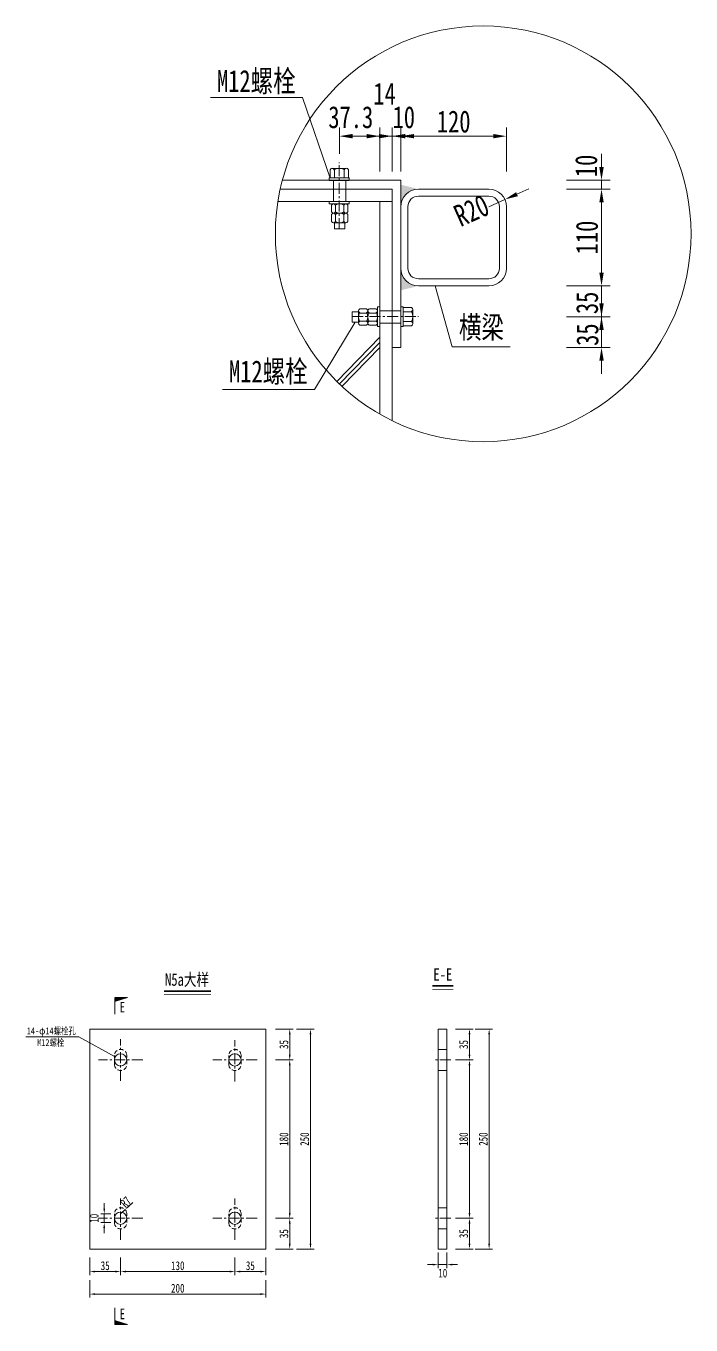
# Model space of a CAD drawing. Extents: x 98573 to 114325, y 0 to 100142.
# Drawn here: x 100945 to 101701, y 51485 to 52962 of the extents above; entities that cross this region are included whole.
import ezdxf
from ezdxf.enums import TextEntityAlignment as Align

# ---------------------------------------------------------------- set-up
doc = ezdxf.new("R2010")
doc.units = 0
doc.header["$MEASUREMENT"] = 0
for name, pattern in [('CENTERX2', [4, 2.5, -0.5, 0.5, -0.5]), ('DASHED', [0.75, 0.5, -0.25]), ('DASHED2', [0.375, 0.25, -0.125])]:
    doc.linetypes.add(name, pattern=pattern)
doc.layers.get('0').update_dxf_attribs({"lineweight": 13})
doc.layers.get('Defpoints').update_dxf_attribs({"color": 9, "lineweight": 5})
for name, color, linetype, lineweight in [('dashed', 4, 'DASHED2', 5), ('中心线', 2, 'CENTERX2', 15), ('文字', 7, 'Continuous', 5), ('文字说明', 7, 'Continuous', 5), ('标注', 4, 'Continuous', 13), ('细线', 4, 'Continuous', 13), ('钢板双线', 1, 'Continuous', 13)]:
    doc.layers.add(name, color=color, linetype=linetype, lineweight=lineweight)
doc.styles.get("Standard").update_dxf_attribs({"font": '仿宋_GB2312.ttf', "width": 0.75})
doc.dimstyles.new('0.1', dxfattribs={"dimscale": 0, "dimtxt": 2.5, "dimasz": 1.5, "dimexe": 1, "dimexo": 1, "dimgap": 0.4, "dimtad": 1, "dimdec": 1, "dimdsep": 46, "dimtxsty": 'Standard', "dimcen": 0.2, "dimclrd": 256, "dimclre": 256, "dimclrt": 256, "dimadec": 3, "dimazin": 2, "dimtfac": 1, "dimtdec": 1, "dimtmove": 2, "dimatfit": 3, "dimfxl": 4, "dimfxlon": 1, "dimtolj": 1, "dimtzin": 0, "dimlwd": -1, "dimlwe": -1, "dimarcsym": 0})

# ---------------------------------------------------------------- blocks, each defined once
blk = doc.blocks.new('*D682')
at = {"layer": 'Defpoints', "color": 0, "transparency": 16777216}
for p in [(101217.8, 51821.7), (101182.8, 51786.7), (101245.1, 51786.7)]:
    blk.add_point(p, dxfattribs=at)
at = {"layer": '标注', "transparency": 16777216}
for p, q in [((101229.1, 51821.7), (101249.1, 51821.7)), ((101229.1, 51786.7), (101249.1, 51786.7))]:
    blk.add_line(p, q, dxfattribs=at)
at = {"layer": '标注', "color": 4, "transparency": 16777216}
blk.add_line((101245.1, 51815.7), (101245.1, 51792.7), dxfattribs=at)
for points in [[(101244.1, 51815.7), (101246.1, 51815.7), (101245.1, 51821.7)], [(101244.1, 51792.7), (101246.1, 51792.7), (101245.1, 51786.7)]]:
    blk.add_solid(points, dxfattribs=at)
at = {"layer": '标注', "transparency": 16777216, "insert": (101238.5, 51804.2), "char_height": 10, "attachment_point": 5, "rotation": 90}
blk.add_mtext('\\A1;35', dxfattribs=at)
blk = doc.blocks.new('*D683')
at = {"layer": 'Defpoints', "color": 0, "transparency": 16777216}
for p in [(101172.8, 51786.7), (101182.8, 51606.7), (101245.1, 51606.7)]:
    blk.add_point(p, dxfattribs=at)
at = {"layer": '标注', "transparency": 16777216}
for p, q in [((101229.1, 51786.7), (101249.1, 51786.7)), ((101229.1, 51606.7), (101249.1, 51606.7))]:
    blk.add_line(p, q, dxfattribs=at)
at = {"layer": '标注', "color": 4, "transparency": 16777216}
blk.add_line((101245.1, 51780.7), (101245.1, 51612.7), dxfattribs=at)
for points in [[(101244.1, 51780.7), (101246.1, 51780.7), (101245.1, 51786.7)], [(101244.1, 51612.7), (101246.1, 51612.7), (101245.1, 51606.7)]]:
    blk.add_solid(points, dxfattribs=at)
at = {"layer": '标注', "transparency": 16777216, "insert": (101238.5, 51696.7), "char_height": 10, "attachment_point": 5, "rotation": 90}
blk.add_mtext('\\A1;180', dxfattribs=at)
blk = doc.blocks.new('*D684')
at = {"layer": 'Defpoints', "color": 0, "transparency": 16777216}
for p in [(101172.8, 51606.7), (101217.8, 51571.7), (101245.1, 51571.7)]:
    blk.add_point(p, dxfattribs=at)
at = {"layer": '标注', "transparency": 16777216}
for p, q in [((101229.1, 51606.7), (101249.1, 51606.7)), ((101229.1, 51571.7), (101249.1, 51571.7))]:
    blk.add_line(p, q, dxfattribs=at)
at = {"layer": '标注', "color": 4, "transparency": 16777216}
blk.add_line((101245.1, 51600.7), (101245.1, 51577.7), dxfattribs=at)
for points in [[(101244.1, 51600.7), (101246.1, 51600.7), (101245.1, 51606.7)], [(101244.1, 51577.7), (101246.1, 51577.7), (101245.1, 51571.7)]]:
    blk.add_solid(points, dxfattribs=at)
at = {"layer": '标注', "transparency": 16777216, "insert": (101238.5, 51589.2), "char_height": 10, "attachment_point": 5, "rotation": 90}
blk.add_mtext('\\A1;35', dxfattribs=at)
blk = doc.blocks.new('*D685')
at = {"layer": 'Defpoints', "color": 0, "transparency": 16777216}
for p in [(101052.8, 51606.7), (101017.8, 51571.7), (101017.8, 51546.1)]:
    blk.add_point(p, dxfattribs=at)
at = {"layer": '标注', "transparency": 16777216}
for p, q in [((101017.8, 51562.1), (101017.8, 51542.1)), ((101052.8, 51562.1), (101052.8, 51542.1))]:
    blk.add_line(p, q, dxfattribs=at)
at = {"layer": '标注', "color": 4, "transparency": 16777216}
blk.add_line((101046.8, 51546.1), (101023.8, 51546.1), dxfattribs=at)
for points in [[(101023.8, 51547.1), (101023.8, 51545.1), (101017.8, 51546.1)], [(101046.8, 51547.1), (101046.8, 51545.1), (101052.8, 51546.1)]]:
    blk.add_solid(points, dxfattribs=at)
at = {"layer": '标注', "transparency": 16777216, "insert": (101035.3, 51552.7), "char_height": 10, "attachment_point": 5}
blk.add_mtext('\\A1;35', dxfattribs=at)
blk = doc.blocks.new('*D462')
at = {"layer": 'Defpoints', "color": 0, "transparency": 16777216}
for p in [(101052.8, 51606.7), (101182.8, 51606.7), (101182.8, 51546.1)]:
    blk.add_point(p, dxfattribs=at)
at = {"layer": '标注', "transparency": 16777216}
for p, q in [((101052.8, 51562.1), (101052.8, 51542.1)), ((101182.8, 51562.1), (101182.8, 51542.1))]:
    blk.add_line(p, q, dxfattribs=at)
at = {"layer": '标注', "color": 4, "transparency": 16777216}
blk.add_line((101058.8, 51546.1), (101176.8, 51546.1), dxfattribs=at)
for points in [[(101058.8, 51547.1), (101058.8, 51545.1), (101052.8, 51546.1)], [(101176.8, 51547.1), (101176.8, 51545.1), (101182.8, 51546.1)]]:
    blk.add_solid(points, dxfattribs=at)
at = {"layer": '标注', "transparency": 16777216, "insert": (101117.8, 51552.7), "char_height": 10, "attachment_point": 5}
blk.add_mtext('\\A1;130', dxfattribs=at)
blk = doc.blocks.new('*D463')
at = {"layer": 'Defpoints', "color": 0, "transparency": 16777216}
for p in [(101182.8, 51606.7), (101217.8, 51571.7), (101217.8, 51546.1)]:
    blk.add_point(p, dxfattribs=at)
at = {"layer": '标注', "transparency": 16777216}
for p, q in [((101182.8, 51562.1), (101182.8, 51542.1)), ((101217.8, 51562.1), (101217.8, 51542.1))]:
    blk.add_line(p, q, dxfattribs=at)
at = {"layer": '标注', "color": 4, "transparency": 16777216}
blk.add_line((101188.8, 51546.1), (101211.8, 51546.1), dxfattribs=at)
for points in [[(101188.8, 51547.1), (101188.8, 51545.1), (101182.8, 51546.1)], [(101211.8, 51547.1), (101211.8, 51545.1), (101217.8, 51546.1)]]:
    blk.add_solid(points, dxfattribs=at)
at = {"layer": '标注', "transparency": 16777216, "insert": (101200.3, 51552.7), "char_height": 10, "attachment_point": 5}
blk.add_mtext('\\A1;35', dxfattribs=at)
blk = doc.blocks.new('*D686')
at = {"layer": 'Defpoints', "color": 0, "transparency": 16777216}
for p in [(101017.8, 51571.7), (101217.8, 51571.7), (101017.8, 51520.5)]:
    blk.add_point(p, dxfattribs=at)
at = {"layer": '标注', "transparency": 16777216}
for p, q in [((101017.8, 51536.5), (101017.8, 51516.5)), ((101217.8, 51536.5), (101217.8, 51516.5))]:
    blk.add_line(p, q, dxfattribs=at)
at = {"layer": '标注', "color": 4, "transparency": 16777216}
blk.add_line((101211.8, 51520.5), (101023.8, 51520.5), dxfattribs=at)
for points in [[(101023.8, 51521.5), (101023.8, 51519.5), (101017.8, 51520.5)], [(101211.8, 51521.5), (101211.8, 51519.5), (101217.8, 51520.5)]]:
    blk.add_solid(points, dxfattribs=at)
at = {"layer": '标注', "transparency": 16777216, "insert": (101117.8, 51527.1), "char_height": 10, "attachment_point": 5}
blk.add_mtext('\\A1;200', dxfattribs=at)
blk = doc.blocks.new('*D687')
at = {"layer": 'Defpoints', "color": 0, "transparency": 16777216}
for p in [(101217.8, 51821.7), (101268.7, 51821.7), (101217.8, 51571.7)]:
    blk.add_point(p, dxfattribs=at)
at = {"layer": '标注', "transparency": 16777216}
for p, q in [((101252.7, 51821.7), (101272.7, 51821.7)), ((101252.7, 51571.7), (101272.7, 51571.7))]:
    blk.add_line(p, q, dxfattribs=at)
at = {"layer": '标注', "color": 4, "transparency": 16777216}
blk.add_line((101268.7, 51577.7), (101268.7, 51815.7), dxfattribs=at)
for points in [[(101267.7, 51815.7), (101269.7, 51815.7), (101268.7, 51821.7)], [(101267.7, 51577.7), (101269.7, 51577.7), (101268.7, 51571.7)]]:
    blk.add_solid(points, dxfattribs=at)
at = {"layer": '标注', "transparency": 16777216, "insert": (101262.1, 51696.7), "char_height": 10, "attachment_point": 5, "rotation": 90}
blk.add_mtext('\\A1;250', dxfattribs=at)
blk = doc.blocks.new('*D688')
at = {"layer": 'Defpoints', "color": 0, "transparency": 16777216}
for p in [(101423.8, 51821.7), (101423.8, 51786.7), (101449.5, 51786.7)]:
    blk.add_point(p, dxfattribs=at)
at = {"layer": '标注', "transparency": 16777216}
for p, q in [((101433.5, 51821.7), (101453.5, 51821.7)), ((101433.5, 51786.7), (101453.5, 51786.7))]:
    blk.add_line(p, q, dxfattribs=at)
at = {"layer": '标注', "color": 4, "transparency": 16777216}
blk.add_line((101449.5, 51815.7), (101449.5, 51792.7), dxfattribs=at)
for points in [[(101448.5, 51815.7), (101450.5, 51815.7), (101449.5, 51821.7)], [(101448.5, 51792.7), (101450.5, 51792.7), (101449.5, 51786.7)]]:
    blk.add_solid(points, dxfattribs=at)
at = {"layer": '标注', "transparency": 16777216, "insert": (101442.9, 51804.2), "char_height": 10, "attachment_point": 5, "rotation": 90}
blk.add_mtext('\\A1;35', dxfattribs=at)
blk = doc.blocks.new('*D689')
at = {"layer": 'Defpoints', "color": 0, "transparency": 16777216}
for p in [(101423.8, 51786.7), (101419.2, 51606.7), (101449.5, 51606.7)]:
    blk.add_point(p, dxfattribs=at)
at = {"layer": '标注', "transparency": 16777216}
for p, q in [((101433.5, 51786.7), (101453.5, 51786.7)), ((101433.5, 51606.7), (101453.5, 51606.7))]:
    blk.add_line(p, q, dxfattribs=at)
at = {"layer": '标注', "color": 4, "transparency": 16777216}
blk.add_line((101449.5, 51780.7), (101449.5, 51612.7), dxfattribs=at)
for points in [[(101448.5, 51780.7), (101450.5, 51780.7), (101449.5, 51786.7)], [(101448.5, 51612.7), (101450.5, 51612.7), (101449.5, 51606.7)]]:
    blk.add_solid(points, dxfattribs=at)
at = {"layer": '标注', "transparency": 16777216, "insert": (101442.9, 51696.7), "char_height": 10, "attachment_point": 5, "rotation": 90}
blk.add_mtext('\\A1;180', dxfattribs=at)
blk = doc.blocks.new('*D690')
at = {"layer": 'Defpoints', "color": 0, "transparency": 16777216}
for p in [(101419.2, 51606.7), (101418.8, 51571.7), (101449.5, 51571.7)]:
    blk.add_point(p, dxfattribs=at)
at = {"layer": '标注', "transparency": 16777216}
for p, q in [((101433.5, 51606.7), (101453.5, 51606.7)), ((101433.5, 51571.7), (101453.5, 51571.7))]:
    blk.add_line(p, q, dxfattribs=at)
at = {"layer": '标注', "color": 4, "transparency": 16777216}
blk.add_line((101449.5, 51600.7), (101449.5, 51577.7), dxfattribs=at)
for points in [[(101448.5, 51600.7), (101450.5, 51600.7), (101449.5, 51606.7)], [(101448.5, 51577.7), (101450.5, 51577.7), (101449.5, 51571.7)]]:
    blk.add_solid(points, dxfattribs=at)
at = {"layer": '标注', "transparency": 16777216, "insert": (101442.9, 51589.2), "char_height": 10, "attachment_point": 5, "rotation": 90}
blk.add_mtext('\\A1;35', dxfattribs=at)
blk = doc.blocks.new('*D691')
at = {"layer": 'Defpoints', "color": 0, "transparency": 16777216}
for p in [(101423.8, 51821.7), (101471.8, 51821.7), (101423.8, 51571.7)]:
    blk.add_point(p, dxfattribs=at)
at = {"layer": '标注', "transparency": 16777216}
for p, q in [((101455.8, 51821.7), (101475.8, 51821.7)), ((101455.8, 51571.7), (101475.8, 51571.7))]:
    blk.add_line(p, q, dxfattribs=at)
at = {"layer": '标注', "color": 4, "transparency": 16777216}
blk.add_line((101471.8, 51577.7), (101471.8, 51815.7), dxfattribs=at)
for points in [[(101470.8, 51815.7), (101472.8, 51815.7), (101471.8, 51821.7)], [(101470.8, 51577.7), (101472.8, 51577.7), (101471.8, 51571.7)]]:
    blk.add_solid(points, dxfattribs=at)
at = {"layer": '标注', "transparency": 16777216, "insert": (101465.2, 51696.7), "char_height": 10, "attachment_point": 5, "rotation": 90}
blk.add_mtext('\\A1;250', dxfattribs=at)
blk = doc.blocks.new('*D692')
at = {"layer": 'Defpoints', "color": 0, "transparency": 16777216}
for p in [(101413.8, 51571.7), (101423.8, 51571.7), (101423.8, 51554)]:
    blk.add_point(p, dxfattribs=at)
at = {"layer": '标注', "transparency": 16777216}
for p, q in [((101413.8, 51567.7), (101413.8, 51550)), ((101423.8, 51567.7), (101423.8, 51550))]:
    blk.add_line(p, q, dxfattribs=at)
at = {"layer": '标注', "color": 4, "transparency": 16777216}
for p, q in [((101407.8, 51554), (101401.8, 51554)), ((101413.8, 51554), (101423.8, 51554)), ((101429.8, 51554), (101435.8, 51554))]:
    blk.add_line(p, q, dxfattribs=at)
for points in [[(101407.8, 51555), (101407.8, 51553), (101413.8, 51554)], [(101429.8, 51555), (101429.8, 51553), (101423.8, 51554)]]:
    blk.add_solid(points, dxfattribs=at)
at = {"layer": '标注', "transparency": 16777216, "insert": (101419.1, 51544.3), "char_height": 10, "attachment_point": 5}
blk.add_mtext('\\A1;10', dxfattribs=at)
blk = doc.blocks.new('*D490')
at = {"layer": 'Defpoints', "color": 0, "transparency": 16777216}
for p in [(101371.5, 52836.8), (101371.5, 52786.6), (101491.5, 52721.6)]:
    blk.add_point(p, dxfattribs=at)
at = {"layer": '标注', "transparency": 16777216}
for p, q in [((101371.5, 52796.8), (101371.5, 52846.8)), ((101491.5, 52796.8), (101491.5, 52846.8))]:
    blk.add_line(p, q, dxfattribs=at)
at = {"layer": '标注', "color": 4, "transparency": 16777216}
blk.add_line((101476.5, 52836.8), (101386.5, 52836.8), dxfattribs=at)
for points in [[(101386.5, 52839.3), (101386.5, 52834.3), (101371.5, 52836.8)], [(101476.5, 52839.3), (101476.5, 52834.3), (101491.5, 52836.8)]]:
    blk.add_solid(points, dxfattribs=at)
at = {"layer": '标注', "transparency": 16777216, "insert": (101431.5, 52853.3), "char_height": 25, "attachment_point": 5}
blk.add_mtext('\\A1;120', dxfattribs=at)
blk = doc.blocks.new('*D491')
at = {"layer": 'Defpoints', "color": 0, "transparency": 16777216}
for p in [(101361.5, 52836.8), (101361.5, 52786.6), (101371.5, 52786.6)]:
    blk.add_point(p, dxfattribs=at)
at = {"layer": '标注', "color": 4, "transparency": 16777216}
for p, q in [((101346.5, 52836.8), (101331.5, 52836.8)), ((101371.5, 52836.8), (101361.5, 52836.8)), ((101386.5, 52836.8), (101401.5, 52836.8))]:
    blk.add_line(p, q, dxfattribs=at)
at = {"layer": '标注', "transparency": 16777216}
for p, q in [((101361.5, 52796.8), (101361.5, 52846.8)), ((101371.5, 52796.8), (101371.5, 52846.8))]:
    blk.add_line(p, q, dxfattribs=at)
at = {"layer": '标注', "color": 4, "transparency": 16777216}
for points in [[(101346.5, 52839.3), (101346.5, 52834.3), (101361.5, 52836.8)], [(101386.5, 52839.3), (101386.5, 52834.3), (101371.5, 52836.8)]]:
    blk.add_solid(points, dxfattribs=at)
at = {"layer": '标注', "transparency": 16777216, "insert": (101374.8, 52858.2), "char_height": 25, "attachment_point": 5}
blk.add_mtext('\\A1;10', dxfattribs=at)
blk = doc.blocks.new('*D492')
at = {"layer": 'Defpoints', "color": 0, "transparency": 16777216}
for p in [(101347.5, 52836.8), (101347.5, 52786.6), (101361.5, 52786.6)]:
    blk.add_point(p, dxfattribs=at)
at = {"layer": '标注', "color": 4, "transparency": 16777216}
for p, q in [((101332.5, 52836.8), (101317.5, 52836.8)), ((101361.5, 52836.8), (101347.5, 52836.8)), ((101376.5, 52836.8), (101391.5, 52836.8))]:
    blk.add_line(p, q, dxfattribs=at)
at = {"layer": '标注', "transparency": 16777216}
for p, q in [((101347.5, 52796.8), (101347.5, 52846.8)), ((101361.5, 52796.8), (101361.5, 52846.8))]:
    blk.add_line(p, q, dxfattribs=at)
at = {"layer": '标注', "color": 4, "transparency": 16777216}
for points in [[(101332.5, 52839.3), (101332.5, 52834.3), (101347.5, 52836.8)], [(101376.5, 52839.3), (101376.5, 52834.3), (101361.5, 52836.8)]]:
    blk.add_solid(points, dxfattribs=at)
at = {"layer": '标注', "transparency": 16777216, "insert": (101352.9, 52885), "char_height": 25, "attachment_point": 5}
blk.add_mtext('\\A1;14', dxfattribs=at)
blk = doc.blocks.new('*D493')
at = {"layer": 'Defpoints', "color": 0, "transparency": 16777216}
for p in [(101301.5, 52836.8), (101301.5, 52806.7), (101347.5, 52786.6)]:
    blk.add_point(p, dxfattribs=at)
at = {"layer": '标注', "transparency": 16777216}
for p, q in [((101301.5, 52816.7), (101301.5, 52846.8)), ((101347.5, 52796.8), (101347.5, 52846.8))]:
    blk.add_line(p, q, dxfattribs=at)
at = {"layer": '标注', "color": 4, "transparency": 16777216}
blk.add_line((101332.5, 52836.8), (101316.5, 52836.8), dxfattribs=at)
for points in [[(101316.5, 52839.3), (101316.5, 52834.3), (101301.5, 52836.8)], [(101332.5, 52839.3), (101332.5, 52834.3), (101347.5, 52836.8)]]:
    blk.add_solid(points, dxfattribs=at)
at = {"layer": '标注', "transparency": 16777216, "insert": (101314.5, 52858.2), "char_height": 25, "attachment_point": 5}
blk.add_mtext('\\A1;37.3', dxfattribs=at)
blk = doc.blocks.new('*D494')
at = {"layer": 'Defpoints', "color": 0, "transparency": 16777216}
for p in [(101426.4, 52776.6), (101410.3, 52666.6), (101599.6, 52666.6)]:
    blk.add_point(p, dxfattribs=at)
at = {"layer": '标注', "transparency": 16777216}
for p, q in [((101559.6, 52776.6), (101609.6, 52776.6)), ((101559.6, 52666.6), (101609.6, 52666.6))]:
    blk.add_line(p, q, dxfattribs=at)
at = {"layer": '标注', "color": 4, "transparency": 16777216}
blk.add_line((101599.6, 52761.6), (101599.6, 52681.6), dxfattribs=at)
for points in [[(101597.1, 52761.6), (101602.1, 52761.6), (101599.6, 52776.6)], [(101597.1, 52681.6), (101602.1, 52681.6), (101599.6, 52666.6)]]:
    blk.add_solid(points, dxfattribs=at)
at = {"layer": '标注', "transparency": 16777216, "insert": (101583.1, 52721.6), "char_height": 25, "attachment_point": 5, "rotation": 90}
blk.add_mtext('\\A1;110', dxfattribs=at)
blk = doc.blocks.new('*D495')
at = {"layer": 'Defpoints', "color": 0, "transparency": 16777216}
for p in [(101410.3, 52666.6), (101391.5, 52631.6), (101599.6, 52631.6)]:
    blk.add_point(p, dxfattribs=at)
at = {"layer": '标注', "color": 4, "transparency": 16777216}
for p, q in [((101599.6, 52681.6), (101599.6, 52696.6)), ((101599.6, 52666.6), (101599.6, 52631.6)), ((101599.6, 52616.6), (101599.6, 52601.6))]:
    blk.add_line(p, q, dxfattribs=at)
at = {"layer": '标注', "transparency": 16777216}
for p, q in [((101559.6, 52666.6), (101609.6, 52666.6)), ((101559.6, 52631.6), (101609.6, 52631.6))]:
    blk.add_line(p, q, dxfattribs=at)
at = {"layer": '标注', "color": 4, "transparency": 16777216}
for points in [[(101597.1, 52681.6), (101602.1, 52681.6), (101599.6, 52666.6)], [(101597.1, 52616.6), (101602.1, 52616.6), (101599.6, 52631.6)]]:
    blk.add_solid(points, dxfattribs=at)
at = {"layer": '标注', "transparency": 16777216, "insert": (101583.3, 52647.3), "char_height": 25, "attachment_point": 5, "rotation": 90}
blk.add_mtext('\\A1;35', dxfattribs=at)
blk = doc.blocks.new('*D496')
at = {"layer": 'Defpoints', "color": 0, "transparency": 16777216}
for p in [(101391.5, 52631.6), (101371.5, 52596.6), (101599.6, 52596.6)]:
    blk.add_point(p, dxfattribs=at)
at = {"layer": '标注', "color": 4, "transparency": 16777216}
for p, q in [((101599.6, 52646.6), (101599.6, 52661.6)), ((101599.6, 52631.6), (101599.6, 52596.6)), ((101599.6, 52581.6), (101599.6, 52566.6))]:
    blk.add_line(p, q, dxfattribs=at)
at = {"layer": '标注', "transparency": 16777216}
for p, q in [((101559.6, 52631.6), (101609.6, 52631.6)), ((101559.6, 52596.6), (101609.6, 52596.6))]:
    blk.add_line(p, q, dxfattribs=at)
at = {"layer": '标注', "color": 4, "transparency": 16777216}
for points in [[(101597.1, 52646.6), (101602.1, 52646.6), (101599.6, 52631.6)], [(101597.1, 52581.6), (101602.1, 52581.6), (101599.6, 52596.6)]]:
    blk.add_solid(points, dxfattribs=at)
at = {"layer": '标注', "transparency": 16777216, "insert": (101583.7, 52611.2), "char_height": 25, "attachment_point": 5, "rotation": 90}
blk.add_mtext('\\A1;35', dxfattribs=at)
blk = doc.blocks.new('m2')
at = {"layer": '钢板双线', "ltscale": 0.2}
for p, q in [((81074.4, 24797), (81067.4, 24797)), ((81098.7, 24802.8), (81096, 24802.8)), ((81098.7, 24802.8), (81098.7, 24780.1)), ((81122.7, 24798.2), (81098.7, 24798.2)), ((81074.5, 24785), (81067.5, 24785)), ((81098.7, 24780.1), (81096, 24780.1)), ((81122.7, 24784.2), (81098.7, 24784.2))]:
    blk.add_line(p, q, dxfattribs=at)
at = {"layer": '钢板双线'}
for p, q in [((81067.5, 24785), (81067.4, 24797)), ((81074.4, 24798), (81074.5, 24784)), ((81076.1, 24800.3), (81083.7, 24800.3)), ((81083.7, 24795.6), (81076.1, 24795.6)), ((81085.3, 24798), (81085.3, 24784)), ((81085.3, 24798), (81085.3, 24784)), ((81086.9, 24800.3), (81094.4, 24800.3)), ((81094.4, 24795.6), (81086.9, 24795.6)), ((81096, 24802.8), (81096, 24780.1)), ((81096, 24798), (81096.1, 24784)), ((81122.7, 24802.8), (81122.7, 24780.1)), ((81125.5, 24802.8), (81122.7, 24802.8)), ((81125.5, 24802.8), (81125.5, 24780.1)), ((81134.7, 24801.8), (81125.5, 24801.8)), ((81125.5, 24797.1), (81134.7, 24797.1)), ((81136.3, 24799.5), (81136.3, 24783.5)), ((81083.7, 24786.3), (81076.1, 24786.3)), ((81076.1, 24781.6), (81083.7, 24781.6)), ((81094.4, 24786.3), (81086.9, 24786.3)), ((81086.9, 24781.6), (81094.5, 24781.6)), ((81125.5, 24780.1), (81122.7, 24780.1)), ((81125.5, 24785.8), (81134.7, 24785.8)), ((81134.7, 24781.1), (81125.5, 24781.1))]:
    blk.add_line(p, q, dxfattribs=at)
at = {"layer": '钢板双线', "extrusion": (0, 0, -1)}
for centre, major_axis, ratio, start_param, end_param in [((81089.8, 24798), (-15.4, 0), 0.341432, -0.460921, 0.460921), ((81069.9, 24791), (-15.4, 0), 0.682865, 2.680671, 3.602514), ((81100.6, 24798), (-15.4, 0), 0.341432, -0.460921, 0.460921), ((81080.7, 24791), (-15.4, 0), 0.682865, 2.680671, 3.602514), ((81121, 24791.5), (15.4, 0), 0.829193, -0.460921, 0.460921), ((81069.9, 24784), (-15.4, 0), 0.341432, 2.680671, 3.602514), ((81080.7, 24784), (-15.4, 0), 0.341432, 2.680671, 3.602514), ((81121, 24783.5), (15.4, 0), 0.341432, -0.460921, 0.460921)]:
    blk.add_ellipse(centre, major_axis=major_axis, ratio=ratio, start_param=start_param, end_param=end_param, dxfattribs=at)
at = {"layer": '钢板双线'}
for centre, major_axis, ratio, start_param, end_param in [((81089.8, 24791), (15.4, 0), 0.682865, 2.680671, 3.602514), ((81069.9, 24798), (15.4, 0), 0.341432, -0.460921, 0.460921), ((81100.6, 24791), (15.4, 0), 0.682865, 2.680671, 3.602514), ((81080.7, 24798), (15.4, 0), 0.341432, -0.460921, 0.460921), ((81121, 24799.5), (-15.4, 0), 0.341432, 2.680671, 3.602514), ((81089.8, 24784), (15.4, 0), 0.341432, 2.680671, 3.602514), ((81100.6, 24784), (15.4, 0), 0.341432, 2.680671, 3.602514)]:
    blk.add_ellipse(centre, major_axis=major_axis, ratio=ratio, start_param=start_param, end_param=end_param, dxfattribs=at)
blk = doc.blocks.new('*D751')
at = {"layer": 'Defpoints', "color": 0, "transparency": 16777216}
for p in [(101355.5, 52786.6), (101350.2, 52776.6), (101599.6, 52776.6)]:
    blk.add_point(p, dxfattribs=at)
at = {"layer": '标注', "color": 4, "transparency": 16777216}
for p, q in [((101599.6, 52801.6), (101599.6, 52816.6)), ((101599.6, 52786.6), (101599.6, 52776.6)), ((101599.6, 52761.6), (101599.6, 52746.6))]:
    blk.add_line(p, q, dxfattribs=at)
at = {"layer": '标注', "transparency": 16777216}
for p, q in [((101559.6, 52786.6), (101609.6, 52786.6)), ((101559.6, 52776.6), (101609.6, 52776.6))]:
    blk.add_line(p, q, dxfattribs=at)
at = {"layer": '标注', "color": 4, "transparency": 16777216}
for points in [[(101597.1, 52801.6), (101602.1, 52801.6), (101599.6, 52786.6)], [(101597.1, 52761.6), (101602.1, 52761.6), (101599.6, 52776.6)]]:
    blk.add_solid(points, dxfattribs=at)
at = {"layer": '标注', "transparency": 16777216, "insert": (101582.3, 52803), "char_height": 25, "attachment_point": 5, "rotation": 90}
blk.add_mtext('\\A1;10', dxfattribs=at)
blk = doc.blocks.new('2')
blk.add_hatch(color=256).paths.add_polyline_path([(284.16, 510.9), (287.79, 509.77), (287.79, 510.9)])
for p, q in [((287.79, 510.9), (284.16, 510.9)), ((284.16, 510.9), (287.79, 509.77))]:
    blk.add_line(p, q)
at = {"const_width": 0.3}
blk.add_lwpolyline([(287.79, 506.15), (287.79, 510.9)], dxfattribs=at)
at = {"width": 0.7}
blk.add_attdef('A', text='', height=3.5, dxfattribs=at).set_placement((285.6, 507.89), align=Align.MIDDLE_CENTER)
blk = doc.blocks.new('*D546')
at = {"layer": 'Defpoints', "color": 0, "transparency": 16777216}
for p in [(101052.8, 51611.7), (101057.9, 51616.5)]:
    blk.add_point(p, dxfattribs=at)
at = {"layer": '标注', "color": 4, "transparency": 16777216}
for p, q in [((101052.8, 51611.7), (101057.9, 51616.5)), ((101062.2, 51620.6), (101066.6, 51624.7))]:
    blk.add_line(p, q, dxfattribs=at)
blk.add_solid([(101061.6, 51621.4), (101062.9, 51619.9), (101057.9, 51616.5)], dxfattribs=at)
at = {"layer": '标注', "transparency": 16777216, "insert": (101058.6, 51625.3), "char_height": 10, "attachment_point": 5, "rotation": 43.4056}
blk.add_mtext('\\A1;R7', dxfattribs=at)
blk = doc.blocks.new('*D547')
at = {"layer": 'Defpoints', "color": 0, "transparency": 16777216}
for p in [(101045.8, 51611.7), (101034.2, 51601.7), (101045.8, 51601.7)]:
    blk.add_point(p, dxfattribs=at)
at = {"layer": '标注', "transparency": 16777216}
for p, q in [((101041.8, 51611.7), (101030.2, 51611.7)), ((101041.8, 51601.7), (101030.2, 51601.7))]:
    blk.add_line(p, q, dxfattribs=at)
at = {"layer": '标注', "color": 4, "transparency": 16777216}
for p, q in [((101034.2, 51617.7), (101034.2, 51623.7)), ((101034.2, 51611.7), (101034.2, 51601.7)), ((101034.2, 51595.7), (101034.2, 51589.7))]:
    blk.add_line(p, q, dxfattribs=at)
for points in [[(101033.2, 51617.7), (101035.2, 51617.7), (101034.2, 51611.7)], [(101033.2, 51595.7), (101035.2, 51595.7), (101034.2, 51601.7)]]:
    blk.add_solid(points, dxfattribs=at)
at = {"layer": '标注', "transparency": 16777216, "insert": (101022.8, 51606.7), "char_height": 10, "attachment_point": 5, "rotation": 90}
blk.add_mtext('\\A1;10', dxfattribs=at)
blk = doc.blocks.new('*D523')
at = {"layer": 'Defpoints', "color": 0, "transparency": 16777216}
for p in [(101489.7, 52764.8), (101471.5, 52756.6)]:
    blk.add_point(p, dxfattribs=at)
at = {"layer": '标注', "color": 4, "transparency": 16777216}
for p, q in [((101471.5, 52756.6), (101489.7, 52764.8)), ((101503.4, 52770.9), (101517.1, 52777))]:
    blk.add_line(p, q, dxfattribs=at)
blk.add_solid([(101502.4, 52773.1), (101504.5, 52768.6), (101489.7, 52764.8)], dxfattribs=at)
at = {"layer": '标注', "transparency": 16777216, "insert": (101451.8, 52752.3), "char_height": 25, "attachment_point": 5, "rotation": 23.9826}
blk.add_mtext('\\A1;R20', dxfattribs=at)

msp = doc.modelspace()

# ---------------------------------------------------------------- hatches: boundary and pattern name
at = {"layer": '标注'}
h = msp.add_hatch(color=256, dxfattribs=at)
h.dxf.hatch_style = 1
edge = h.paths.add_edge_path()
edge.add_line((101371.45977, 52781.63419), (101391.45977, 52776.63419))
edge.add_arc((101391.45977, 52756.63419), 20, 90, 179.99981713)
edge.add_line((101371.45977, 52756.63425), (101371.45977, 52781.63419))
edge = h.paths.add_edge_path()
edge.add_arc((101391.79327, 52686.77683), 20.33623, 180.9396532, 269.0603468)
edge.add_line((101391.45977, 52666.44333), (101371.45977, 52661.63419))
edge.add_line((101371.45977, 52661.63419), (101371.45977, 52686.44333))

# ---------------------------------------------------------------- linework, layer by layer
at = {"color": 1}
for p, q in [((101391.45977, 52776.63419), (101471.45977, 52776.63419)), ((101391.45977, 52768.63419), (101471.45977, 52768.63419)), ((101371.45977, 52686.63419), (101371.45977, 52756.63419)), ((101379.45977, 52686.63419), (101379.45977, 52756.63419)), ((101483.45977, 52756.63419), (101483.45977, 52686.63419)), ((101491.45977, 52756.63419), (101491.45977, 52686.63419)), ((101471.45977, 52674.63419), (101391.45977, 52674.63419)), ((101471.45977, 52666.63419), (101391.45977, 52666.63419)), ((101298.72848, 52557.90063), (101347.45977, 52608.12219)), ((101304.50556, 52552.36638), (101347.45977, 52596.63419))]:
    msp.add_line(p, q, dxfattribs=at)
for centre in [(101052.79763, 51786.69172), (101182.79763, 51786.69172), (101052.79763, 51606.69172), (101182.79763, 51606.69172)]:
    msp.add_circle(centre, 7)
for centre, radius, start, end in [((101391.45977, 52756.63419), 20, 90, 180), ((101391.45977, 52756.63419), 12, 90, 180), ((101471.45977, 52756.63419), 20, 0, 90), ((101471.45977, 52756.63419), 12, 0, 90), ((101391.45977, 52686.63419), 20, 180, 270), ((101391.45977, 52686.63419), 12, 180, 270), ((101471.45977, 52686.63419), 20, 270, 0), ((101471.45977, 52686.63419), 12, 270, 0)]:
    msp.add_arc(centre, radius, start, end, dxfattribs=at)
at = {"layer": 'dashed', "ltscale": 20}
for p, q in [((101045.79763, 51781.69172), (101045.79763, 51791.69172)), ((101059.79763, 51781.80628), (101059.79763, 51791.80628)), ((101175.79763, 51781.69172), (101175.79763, 51791.69172)), ((101189.79763, 51781.80628), (101189.79763, 51791.80628)), ((101045.79763, 51601.69172), (101045.79763, 51611.69172)), ((101059.79763, 51601.80628), (101059.79763, 51611.80628)), ((101175.79763, 51601.69172), (101175.79763, 51611.69172)), ((101189.79763, 51601.80628), (101189.79763, 51611.80628))]:
    msp.add_line(p, q, dxfattribs=at)
for centre, start, end in [((101052.79763, 51791.69172), 0, 180), ((101182.79763, 51791.69172), 0, 180), ((101052.79763, 51781.69172), 180, 0), ((101182.79763, 51781.69172), 180, 0), ((101052.79763, 51611.69172), 0, 180), ((101182.79763, 51611.69172), 0, 180), ((101052.79763, 51601.69172), 180, 0), ((101182.79763, 51601.69172), 180, 0)]:
    msp.add_arc(centre, 7, start, end, dxfattribs=at)
at = {"layer": 'Defpoints'}
msp.add_line((101301.59345, 52555.1092), (101347.45977, 52602.37819), dxfattribs=at)
at = {"layer": '中心线', "ltscale": 5}
for p, q in [((101301.45977, 52731.2095), (101301.45977, 52806.74899)), ((101315.9128, 52631.63419), (101391.45229, 52631.63419)), ((101052.79763, 51763.04997), (101052.79763, 51810.33346)), ((101182.79763, 51762.00909), (101182.79763, 51809.29258)), ((101077.90333, 51786.69172), (101027.69193, 51786.69172)), ((101207.90333, 51786.69172), (101157.69193, 51786.69172)), ((101428.15763, 51786.69172), (101410.15652, 51786.69172)), ((101052.79763, 51582.00909), (101052.79763, 51629.29258)), ((101182.79763, 51582.00909), (101182.79763, 51629.29258)), ((101077.90333, 51606.69172), (101027.69193, 51606.69172)), ((101207.90333, 51606.69172), (101157.69193, 51606.69172)), ((101428.15763, 51606.69172), (101410.15652, 51606.69172))]:
    msp.add_line(p, q, dxfattribs=at)
at = {"layer": '文字', "const_width": 2}
for points in [[(101102.04594, 51864.98536), (101155.75369, 51864.98536)], [(101407.15474, 51870.87847), (101431.0343, 51870.87847)]]:
    msp.add_lwpolyline(points, dxfattribs=at)
at = {"layer": '文字', "ltscale": 100, "const_width": 0.6}
for points in [[(101407.15474, 51866.87847), (101431.0343, 51866.87847)], [(101102.04594, 51860.98536), (101155.75369, 51860.98536)]]:
    msp.add_lwpolyline(points, dxfattribs=at)
at = {"layer": '标注'}
msp.add_line((101005.17902, 51813.06749), (101046.67422, 51790.08345), dxfattribs=at)
msp.add_circle((101465.05975, 52725.74753), 236.30208, dxfattribs=at)
at = {"layer": '细线'}
for p, q in [((101155.04496, 52880.58474), (101259.67209, 52880.58474)), ((101259.67209, 52880.58474), (101291.11963, 52788.96752)), ((101429.81135, 52597.39004), (101410.31008, 52666.63419)), ((101273.34124, 52548.89278), (101319.66476, 52625.16791)), ((101429.81135, 52597.39004), (101495.80153, 52597.39004)), ((101168.71411, 52548.89278), (101273.34124, 52548.89278)), ((100945.218, 51813.06749), (101005.17902, 51813.06749))]:
    msp.add_line(p, q, dxfattribs=at)
at = {"layer": '钢板双线', "lineweight": 13}
for p, q in [((101371.45977, 52786.63419), (101236.73655, 52786.63419)), ((101361.45977, 52786.63419), (101349.45977, 52786.63419)), ((101361.45977, 52786.63419), (101349.45977, 52786.63419)), ((101361.45977, 52786.63419), (101349.45977, 52786.63419)), ((101371.45977, 52786.63419), (101371.45977, 52596.63419)), ((101361.45977, 52776.63419), (101234.30183, 52776.63419)), ((101361.45977, 52776.63419), (101234.30183, 52776.63419)), ((101361.45977, 52776.63419), (101361.45977, 52513.36646)), ((101361.45977, 52762.63419), (101231.65443, 52762.63419)), ((101347.45977, 52762.63419), (101347.45977, 52520.78676)), ((101371.45977, 52596.63419), (101361.45977, 52596.63419))]:
    msp.add_line(p, q, dxfattribs=at)
at = {"layer": '钢板双线'}
for p, q in [((101017.79763, 51821.69172), (101217.79763, 51821.69172)), ((101017.79763, 51821.69172), (101017.79763, 51571.69172)), ((101217.79763, 51821.69172), (101217.79763, 51571.69172)), ((101413.76475, 51821.69172), (101413.76475, 51571.69172)), ((101413.76475, 51821.69172), (101423.76475, 51821.69172)), ((101423.76475, 51821.69172), (101423.76475, 51571.69172)), ((101413.76475, 51798.69172), (101423.76475, 51798.69172)), ((101413.76475, 51774.69172), (101423.76475, 51774.69172)), ((101413.76475, 51618.69172), (101423.76475, 51618.69172)), ((101413.76475, 51594.69172), (101423.76475, 51594.69172)), ((101017.79763, 51571.69172), (101217.79763, 51571.69172)), ((101413.76475, 51571.69172), (101423.76475, 51571.69172))]:
    msp.add_line(p, q, dxfattribs=at)
msp.add_arc((101391.45977, 52756.63419), 20, 90, 180, dxfattribs=at)

# ---------------------------------------------------------------- block references
ref = msp.add_blockref('2', (102197.295, 49814.01005), dxfattribs=dict(xscale=-4, yscale=4, zscale=4))
ref.add_attrib('A', 'E', dxfattribs={"height": 12, "width": 0.7}).set_placement((101054.90233, 51846.67405), align=Align.MIDDLE_CENTER)
ref = msp.add_blockref('2', (102197.295, 53529.52648), dxfattribs=dict(xscale=4, yscale=4, zscale=4, rotation=180))
ref.add_attrib('A', 'E', dxfattribs={"height": 12, "width": 0.7}).set_placement((101054.90233, 51497.96518), align=Align.MIDDLE_CENTER)
at = {"layer": '标注', "linetype": 'DASHED', "rotation": 90}
msp.add_blockref('m2', (126092.92096, -28336.11451), dxfattribs=at)
at = {"layer": '标注', "linetype": 'DASHED'}
msp.add_blockref('m2', (20248.71108, 27840.173), dxfattribs=at)

# ---------------------------------------------------------------- texts
at = {"width": 0.75}
for s, p in [('M12螺栓', (101162.37587, 52886.96873)), ('横梁', (101437.45804, 52607.05038)), ('M12螺栓', (101176.04503, 52556.87704))]:
    msp.add_text(s, height=25, dxfattribs=at).set_placement(p)
at = {"layer": '文字说明', "width": 0.75}
for s, height, p in [('N5a大样', 14, (101103.32565, 51870.98536)), ('E-E', 14, (101408.43446, 51876.87847)), ('14-φ14螺栓孔', 8, (100946.08325, 51815.68783)), ('M12螺栓', 8, (100957.8924, 51802.40486))]:
    msp.add_text(s, height=height, dxfattribs=at).set_placement(p)

# ---------------------------------------------------------------- dimensions: what is measured, and where the dimension line sits
at = {"layer": '标注'}
for base, p1, p2, angle, picture, middle in [((101347.45977, 52836.76064), (101361.45977, 52786.63419), (101347.45977, 52786.63419), 180, '*D492', (101352.89488, 52884.95928)), ((101361.45977, 52836.76064), (101371.45977, 52786.63419), (101361.45977, 52786.63419), 180, '*D491', (101374.8127, 52858.18921)), ((101599.55128, 52776.63419), (101355.45977, 52786.63419), (101350.21412, 52776.63419), 90, '*D751', (101582.3044, 52802.96841)), ((101599.55128, 52631.63419), (101410.31008, 52666.63419), (101391.45229, 52631.63419), 90, '*D495', (101583.30086, 52647.32851)), ((101599.55128, 52596.63419), (101391.457, 52631.63419), (101371.45977, 52596.63419), 90, '*D496', (101583.74192, 52611.21022))]:
    dim = msp.add_linear_dim(base=base, p1=p1, p2=p2, angle=angle, dimstyle='0.1', override={"dimscale": 10, "dimclrd": 4}, dxfattribs=at)
    dim.commit()
    dim.dimension.update_dxf_attribs({"geometry": picture, "text_midpoint": middle, "dimtype": 160})
dim = msp.add_linear_dim(base=(101301.45977, 52836.76064), p1=(101347.45977, 52786.63419), p2=(101301.45977, 52806.74899), angle=180, text='37.3', dimstyle='0.1', override={"dimscale": 10, "dimclrd": 4}, dxfattribs=at)
dim.commit()
dim.dimension.update_dxf_attribs({"geometry": '*D493', "text_midpoint": (101314.46195, 52858.18921), "dimtype": 160})
for base, p1, p2, angle, override, picture, middle in [((101371.45977, 52836.76064), (101491.45977, 52721.63419), (101371.45977, 52786.63419), 180, {"dimscale": 10, "dimclrd": 4}, '*D490', (101431.45977, 52853.26064)), ((101599.55128, 52666.63419), (101426.43007, 52776.63419), (101410.31008, 52666.63419), 90, {"dimscale": 10, "dimclrd": 4}, '*D494', (101583.05128, 52721.63419)), ((101245.14472, 51786.69172), (101217.79763, 51821.69172), (101182.79763, 51786.69172), 90, {"dimscale": 4, "dimclrd": 4}, '*D682', (101238.54472, 51804.19172)), ((101268.74071, 51821.69172), (101217.79763, 51571.69172), (101217.79763, 51821.69172), 90, {"dimscale": 4, "dimclrd": 4}, '*D687', (101262.14071, 51696.69172)), ((101449.45704, 51786.69172), (101423.76475, 51821.69172), (101423.76475, 51786.69172), 90, {"dimscale": 4, "dimclrd": 4}, '*D688', (101442.85704, 51804.19172)), ((101471.75945, 51821.69172), (101423.76475, 51571.69172), (101423.76475, 51821.69172), 90, {"dimscale": 4, "dimclrd": 4}, '*D691', (101465.15945, 51696.69172)), ((101245.14472, 51606.69172), (101172.79763, 51786.69172), (101182.79763, 51606.69172), 90, {"dimscale": 4, "dimclrd": 4}, '*D683', (101238.54472, 51696.69172)), ((101449.45704, 51606.69172), (101423.76475, 51786.69172), (101419.15707, 51606.69172), 90, {"dimscale": 4, "dimclrd": 4}, '*D689', (101442.85704, 51696.69172)), ((101034.16627, 51601.69172), (101045.79763, 51611.69172), (101045.79763, 51601.69172), 90, {"dimscale": 4, "dimclrd": 4}, '*D547', (101022.76627, 51606.69172)), ((101245.14472, 51571.69172), (101172.79763, 51606.69172), (101217.79763, 51571.69172), 90, {"dimscale": 4, "dimclrd": 4}, '*D684', (101238.54472, 51589.19172)), ((101449.45704, 51571.69172), (101419.15707, 51606.69172), (101418.76475, 51571.69172), 90, {"dimscale": 4, "dimclrd": 4}, '*D690', (101442.85704, 51589.19172))]:
    dim = msp.add_linear_dim(base=base, p1=p1, p2=p2, angle=angle, dimstyle='0.1', override=override, dxfattribs=at)
    dim.commit()
    dim.dimension.update_dxf_attribs({"geometry": picture, "text_midpoint": middle})
for center, mpoint, override, picture, middle in [((101471.45977, 52756.63419), (101489.73315, 52764.76338), {"dimscale": 10, "dimclrd": 4}, '*D523', (101451.77169, 52752.25665)), ((101052.79763, 51611.69172), (101057.88319, 51616.50183), {"dimscale": 4, "dimclrd": 4}, '*D546', (101058.57085, 51625.27765))]:
    dim = msp.add_radius_dim(center=center, mpoint=mpoint, dimstyle='0.1', override=override, dxfattribs=at)
    dim.commit()
    dim.dimension.update_dxf_attribs({"geometry": picture, "text_midpoint": middle, "dimtype": 164})
for base, p1, p2, picture, middle in [((101017.79763, 51546.13576), (101052.79763, 51606.69172), (101017.79763, 51571.69172), '*D685', (101035.29763, 51552.73576)), ((101182.79763, 51546.13576), (101052.79763, 51606.69172), (101182.79763, 51606.69172), '*D462', (101117.79763, 51552.73576)), ((101217.79763, 51546.13576), (101182.79763, 51606.69172), (101217.79763, 51571.69172), '*D463', (101200.29763, 51552.73576)), ((101017.79763, 51520.5488), (101217.79763, 51571.69172), (101017.79763, 51571.69172), '*D686', (101117.79763, 51527.1488))]:
    dim = msp.add_linear_dim(base=base, p1=p1, p2=p2, dimstyle='0.1', override={"dimscale": 4, "dimclrd": 4}, dxfattribs=at)
    dim.commit()
    dim.dimension.update_dxf_attribs({"geometry": picture, "text_midpoint": middle})
dim = msp.add_linear_dim(base=(101423.76475, 51553.98274), p1=(101413.76475, 51571.69172), p2=(101423.76475, 51571.69172), dimstyle='0.1', override={"dimscale": 4, "dimclrd": 4}, dxfattribs=at)
dim.commit()
dim.dimension.update_dxf_attribs({"geometry": '*D692', "text_midpoint": (101419.09233, 51544.33838), "dimtype": 160})

doc.saveas('drawing.dxf')
